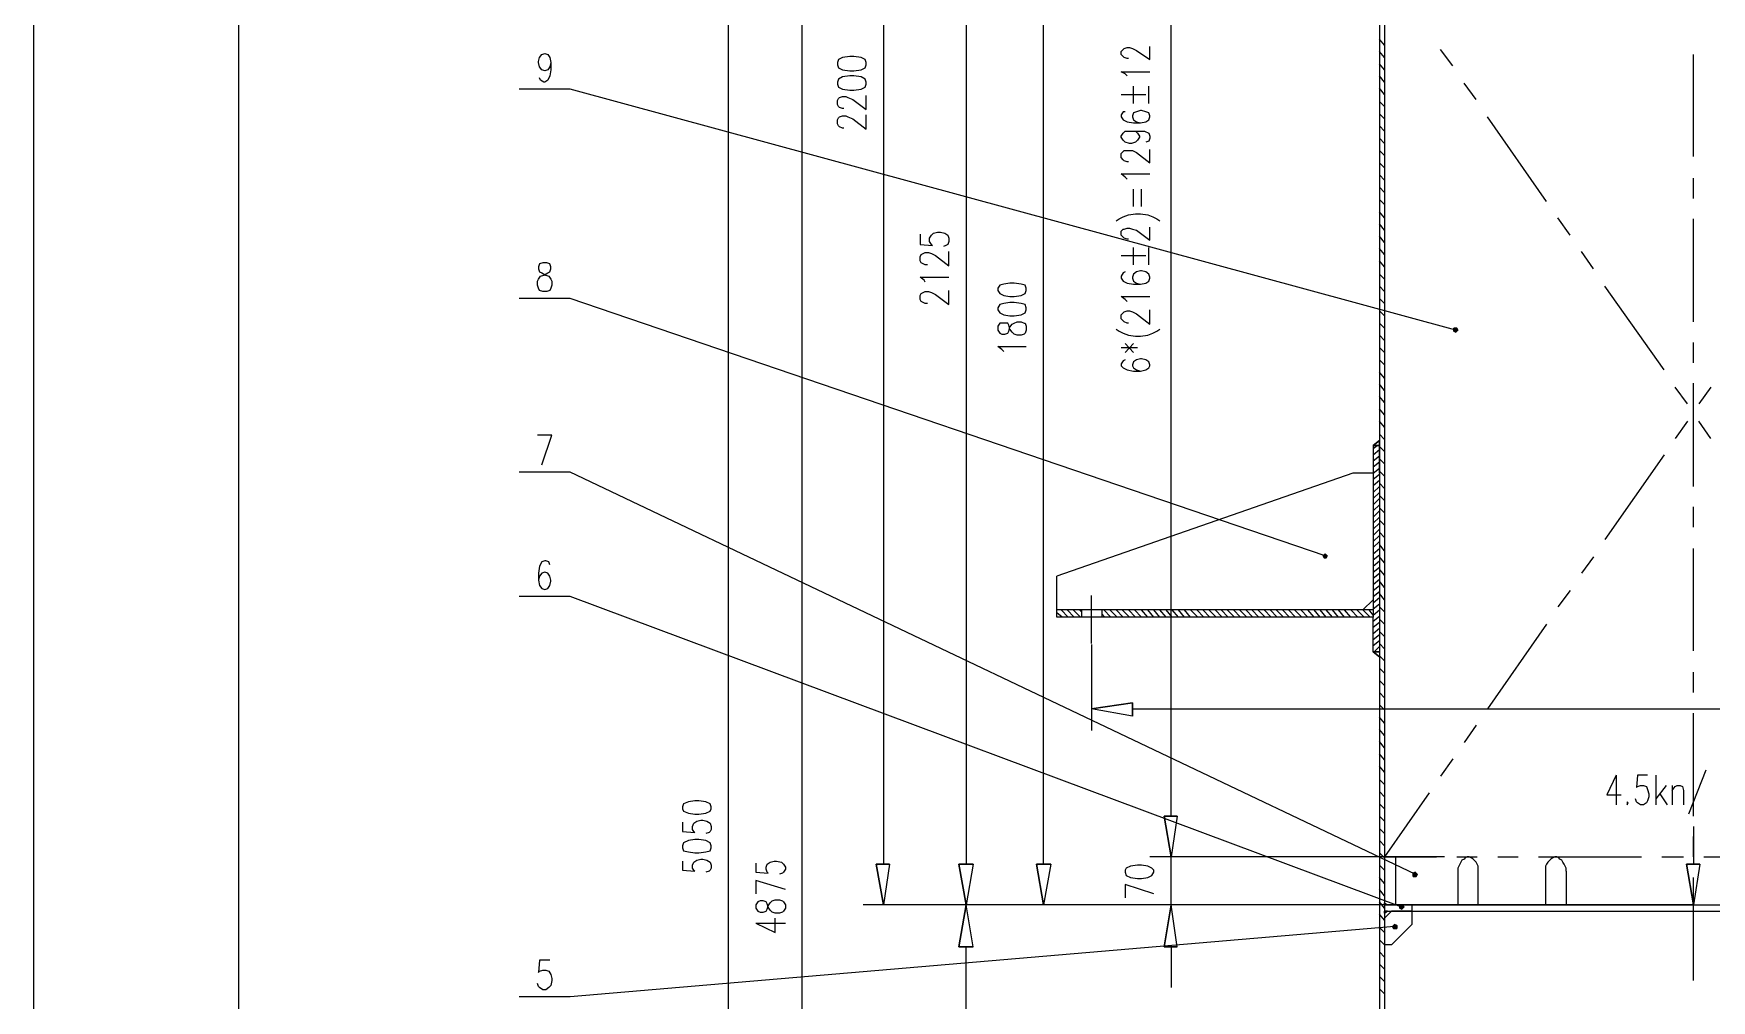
# Model space of a CAD drawing. Extents: x 0.3 to 16.2, y 0.3 to 22.9.
# Drawn here: x 0.28 to 5.76, y 14.07 to 17.23 of the extents above; entities that cross this region are included whole.
import ezdxf

# ---------------------------------------------------------------- set-up
doc = ezdxf.new("R2010")
doc.units = 0
doc.header["$MEASUREMENT"] = 0
doc.linetypes.add('AUSGEZOGEN', pattern=[0])
doc.layers.get('0').update_dxf_attribs({"linetype": 'AUSGEZOGEN'})

msp = doc.modelspace()

# ---------------------------------------------------------------- linework, layer by layer
for points in [[(0.28, 0.2867), (16.25, 0.2867), (16.25, 0.2867), (16.25, 22.8967), (16.25, 22.8967), (0.28, 22.8967), (0.28, 22.8967), (0.28, 0.2867), (0.28, 0.2867)], [(0.95, 0.5533), (15.9833, 0.5533), (15.9833, 0.5533), (15.9833, 22.63), (15.9833, 22.63), (0.95, 22.63), (0.95, 22.63), (0.95, 0.5533), (0.95, 0.5533)], [(2.55, 9.0867), (2.55, 20.1333)], [(2.79, 19.74), (2.79, 9.0867)], [(3.0567, 19.18), (3.0567, 14.52)], [(3.3267, 19.0133), (3.3267, 14.52)], [(4.6933, 18.42), (4.6933, 12.8167)], [(4.6767, 18.39), (4.6767, 12.84)], [(3.58, 14.52), (3.58, 18.2833)], [(3.9967, 14.6767), (3.9967, 17.31)], [(4.6933, 17.1933), (4.6767, 17.2133)], [(1.97, 17.1367), (1.9667, 17.1233), (1.9667, 17.1233), (1.96, 17.1133), (1.96, 17.1133), (1.95, 17.11), (1.95, 17.11), (1.94, 17.1133), (1.94, 17.1133), (1.9333, 17.1233), (1.9333, 17.1233), (1.93, 17.1367), (1.93, 17.1367), (1.93, 17.14), (1.93, 17.14), (1.9333, 17.1533), (1.9333, 17.1533), (1.94, 17.1633), (1.94, 17.1633), (1.95, 17.1667), (1.95, 17.1667), (1.96, 17.1633), (1.96, 17.1633), (1.9667, 17.1533), (1.9667, 17.1533), (1.97, 17.1367), (1.97, 17.1367), (1.97, 17.1133), (1.97, 17.1133), (1.9667, 17.0933), (1.9667, 17.0933), (1.96, 17.08), (1.96, 17.08), (1.95, 17.0733), (1.95, 17.0733), (1.9467, 17.0733), (1.9467, 17.0733), (1.9367, 17.08), (1.9367, 17.08), (1.9333, 17.0867)], [(3.8567, 17.15), (3.8533, 17.15), (3.8533, 17.15), (3.8433, 17.1533), (3.8433, 17.1533), (3.84, 17.1567), (3.84, 17.1567), (3.8333, 17.1633), (3.8333, 17.1633), (3.8333, 17.1733), (3.8333, 17.1733), (3.84, 17.18), (3.84, 17.18), (3.8433, 17.1833), (3.8433, 17.1833), (3.8533, 17.1867), (3.8533, 17.1867), (3.86, 17.1867), (3.86, 17.1867), (3.87, 17.1833), (3.87, 17.1833), (3.8833, 17.1767), (3.8833, 17.1767), (3.9267, 17.1467), (3.9267, 17.1467), (3.9267, 17.19)], [(4.6933, 17.1533), (4.6767, 17.1733)], [(4.9167, 17.1267), (4.8767, 17.18)], [(5.7033, 16.83), (5.7033, 17.1633)], [(2.9067, 17.13), (2.91, 17.12), (2.91, 17.12), (2.9233, 17.1133), (2.9233, 17.1133), (2.9467, 17.11), (2.9467, 17.11), (2.96, 17.11), (2.96, 17.11), (2.9833, 17.1133), (2.9833, 17.1133), (2.9967, 17.12), (2.9967, 17.12), (3, 17.13), (3, 17.13), (3, 17.1367), (3, 17.1367), (2.9967, 17.1467), (2.9967, 17.1467), (2.9833, 17.1533), (2.9833, 17.1533), (2.96, 17.1567), (2.96, 17.1567), (2.9467, 17.1567), (2.9467, 17.1567), (2.9233, 17.1533), (2.9233, 17.1533), (2.91, 17.1467), (2.91, 17.1467), (2.9067, 17.1367), (2.9067, 17.1367), (2.9067, 17.13), (2.9067, 17.13)], [(3.8533, 17.0933), (3.8467, 17.1), (3.8467, 17.1), (3.8333, 17.1067), (3.8333, 17.1067), (3.9267, 17.1067)], [(4.6933, 17.1133), (4.6767, 17.1333)], [(4.93, 16.2633), (4.9267, 16.2633), (4.9267, 16.2633), (2.0333, 17.05), (2.0333, 17.05), (1.8667, 17.05)], [(2.9067, 17.0667), (2.91, 17.0567), (2.91, 17.0567), (2.9233, 17.05), (2.9233, 17.05), (2.9467, 17.0467), (2.9467, 17.0467), (2.96, 17.0467), (2.96, 17.0467), (2.9833, 17.05), (2.9833, 17.05), (2.9967, 17.0567), (2.9967, 17.0567), (3, 17.0667), (3, 17.0667), (3, 17.0733), (3, 17.0733), (2.9967, 17.0833), (2.9967, 17.0833), (2.9833, 17.09), (2.9833, 17.09), (2.96, 17.0933), (2.96, 17.0933), (2.9467, 17.0933), (2.9467, 17.0933), (2.9233, 17.09), (2.9233, 17.09), (2.91, 17.0833), (2.91, 17.0833), (2.9067, 17.0733), (2.9067, 17.0733), (2.9067, 17.0667), (2.9067, 17.0667)], [(3.8733, 17.0033), (3.8733, 17.06)], [(3.9233, 17.0033), (3.9233, 17.06)], [(4.6933, 17.0733), (4.6767, 17.0933)], [(4.6933, 17.0333), (4.6767, 17.0533)], [(4.9933, 17.0167), (4.9533, 17.07)], [(2.9267, 16.9867), (2.9233, 16.9867), (2.9233, 16.9867), (2.9133, 16.99), (2.9133, 16.99), (2.91, 16.9933), (2.91, 16.9933), (2.9067, 17), (2.9067, 17), (2.9067, 17.0133), (2.9067, 17.0133), (2.91, 17.02), (2.91, 17.02), (2.9133, 17.0233), (2.9133, 17.0233), (2.9233, 17.0267), (2.9233, 17.0267), (2.9333, 17.0267), (2.9333, 17.0267), (2.94, 17.0233), (2.94, 17.0233), (2.9567, 17.0167), (2.9567, 17.0167), (3, 16.9833), (3, 16.9833), (3, 17.03)], [(3.8333, 17.0333), (3.9133, 17.0333)], [(4.6933, 16.9933), (4.6767, 17.01)], [(2.9267, 16.9233), (2.9233, 16.9233), (2.9233, 16.9233), (2.9133, 16.9267), (2.9133, 16.9267), (2.91, 16.93), (2.91, 16.93), (2.9067, 16.9367), (2.9067, 16.9367), (2.9067, 16.95), (2.9067, 16.95), (2.91, 16.9567), (2.91, 16.9567), (2.9133, 16.96), (2.9133, 16.96), (2.9233, 16.9633), (2.9233, 16.9633), (2.9333, 16.9633), (2.9333, 16.9633), (2.94, 16.96), (2.94, 16.96), (2.9567, 16.9533), (2.9567, 16.9533), (3, 16.92), (3, 16.92), (3, 16.9667)], [(3.8467, 16.9767), (3.84, 16.9767), (3.84, 16.9767), (3.8333, 16.9667), (3.8333, 16.9667), (3.8333, 16.96), (3.8333, 16.96), (3.84, 16.95), (3.84, 16.95), (3.8533, 16.9433), (3.8533, 16.9433), (3.8733, 16.94), (3.8733, 16.94), (3.8967, 16.94), (3.8967, 16.94), (3.9133, 16.9433), (3.9133, 16.9433), (3.9233, 16.95), (3.9233, 16.95), (3.9267, 16.96), (3.9267, 16.96), (3.9267, 16.9633), (3.9267, 16.9633), (3.9233, 16.9733), (3.9233, 16.9733), (3.9133, 16.9767), (3.9133, 16.9767), (3.9, 16.98), (3.9, 16.98), (3.8967, 16.98), (3.8967, 16.98), (3.8833, 16.9767), (3.8833, 16.9767), (3.8733, 16.9733), (3.8733, 16.9733), (3.87, 16.9633), (3.87, 16.9633), (3.87, 16.96), (3.87, 16.96), (3.8733, 16.95), (3.8733, 16.95), (3.8833, 16.9433), (3.8833, 16.9433), (3.8967, 16.94)], [(4.6933, 16.9533), (4.6767, 16.97)], [(5.2233, 16.6833), (5.03, 16.96)], [(3.8667, 16.9133), (3.88, 16.9133), (3.88, 16.9133), (3.8867, 16.9067), (3.8867, 16.9067), (3.8933, 16.8967), (3.8933, 16.8967), (3.8933, 16.8933), (3.8933, 16.8933), (3.8867, 16.8833), (3.8867, 16.8833), (3.88, 16.8767), (3.88, 16.8767), (3.8667, 16.8733), (3.8667, 16.8733), (3.86, 16.8733), (3.86, 16.8733), (3.8467, 16.8767), (3.8467, 16.8767), (3.84, 16.8833), (3.84, 16.8833), (3.8333, 16.8933), (3.8333, 16.8933), (3.8333, 16.8967), (3.8333, 16.8967), (3.84, 16.9067), (3.84, 16.9067), (3.8467, 16.9133), (3.8467, 16.9133), (3.91, 16.9133), (3.91, 16.9133), (3.9233, 16.9067), (3.9233, 16.9067), (3.9267, 16.8967), (3.9267, 16.8967), (3.9267, 16.89), (3.9267, 16.89), (3.9233, 16.88), (3.9233, 16.88), (3.9133, 16.8767)], [(4.6933, 16.9133), (4.6767, 16.93)], [(4.6933, 16.8733), (4.6767, 16.89)], [(3.8567, 16.8133), (3.8533, 16.8133), (3.8533, 16.8133), (3.8433, 16.8167), (3.8433, 16.8167), (3.84, 16.82), (3.84, 16.82), (3.8333, 16.8267), (3.8333, 16.8267), (3.8333, 16.84), (3.8333, 16.84), (3.84, 16.8467), (3.84, 16.8467), (3.8433, 16.85), (3.8433, 16.85), (3.87, 16.85), (3.87, 16.85), (3.8833, 16.8433), (3.8833, 16.8433), (3.9267, 16.81), (3.9267, 16.81), (3.9267, 16.8533)], [(4.6933, 16.8333), (4.6767, 16.85)], [(4.6933, 16.7933), (4.6767, 16.81)], [(3.8533, 16.7567), (3.8467, 16.7633), (3.8467, 16.7633), (3.8333, 16.7733), (3.8333, 16.7733), (3.9267, 16.7733)], [(3.8733, 16.6667), (3.8733, 16.7233)], [(3.9, 16.6667), (3.9, 16.7233)], [(4.6933, 16.7533), (4.6767, 16.77)], [(4.6933, 16.7133), (4.6767, 16.73)], [(5.7033, 16.6933), (5.7033, 16.76)], [(4.6933, 16.6733), (4.6767, 16.69)], [(3.8167, 16.62), (3.8267, 16.6267), (3.8267, 16.6267), (3.84, 16.6333), (3.84, 16.6333), (3.8567, 16.64), (3.8567, 16.64), (3.88, 16.6433), (3.88, 16.6433), (3.8967, 16.6433), (3.8967, 16.6433), (3.92, 16.64), (3.92, 16.64), (3.9367, 16.6333), (3.9367, 16.6333), (3.95, 16.6267), (3.95, 16.6267), (3.96, 16.62)], [(4.6933, 16.63), (4.6767, 16.65)], [(4.6933, 16.59), (4.6767, 16.61)], [(5.3, 16.5733), (5.26, 16.63)], [(5.7033, 16.29), (5.7033, 16.6267)], [(3.1767, 16.5767), (3.1767, 16.5433), (3.1767, 16.5433), (3.2167, 16.54), (3.2167, 16.54), (3.2133, 16.5433), (3.2133, 16.5433), (3.2067, 16.5533), (3.2067, 16.5533), (3.2067, 16.5633), (3.2067, 16.5633), (3.2133, 16.5733), (3.2133, 16.5733), (3.22, 16.58), (3.22, 16.58), (3.2333, 16.5833), (3.2333, 16.5833), (3.2433, 16.5833), (3.2433, 16.5833), (3.2567, 16.58), (3.2567, 16.58), (3.2667, 16.5733), (3.2667, 16.5733), (3.27, 16.5633), (3.27, 16.5633), (3.27, 16.5533), (3.27, 16.5533), (3.2667, 16.5433), (3.2667, 16.5433), (3.26, 16.54), (3.26, 16.54), (3.2533, 16.5367)], [(3.8567, 16.56), (3.8533, 16.56), (3.8533, 16.56), (3.8433, 16.5633), (3.8433, 16.5633), (3.84, 16.5667), (3.84, 16.5667), (3.8333, 16.5733), (3.8333, 16.5733), (3.8333, 16.5867), (3.8333, 16.5867), (3.84, 16.5933), (3.84, 16.5933), (3.8433, 16.5933), (3.8433, 16.5933), (3.8533, 16.5967), (3.8533, 16.5967), (3.86, 16.5967), (3.86, 16.5967), (3.87, 16.5933), (3.87, 16.5933), (3.8833, 16.59), (3.8833, 16.59), (3.9267, 16.5567), (3.9267, 16.5567), (3.9267, 16.6)], [(4.6933, 16.55), (4.6767, 16.57)], [(3.2, 16.4767), (3.1933, 16.4767), (3.1933, 16.4767), (3.1867, 16.48), (3.1867, 16.48), (3.18, 16.4833), (3.18, 16.4833), (3.1767, 16.49), (3.1767, 16.49), (3.1767, 16.5033), (3.1767, 16.5033), (3.18, 16.51), (3.18, 16.51), (3.1867, 16.5133), (3.1867, 16.5133), (3.1933, 16.5167), (3.1933, 16.5167), (3.2033, 16.5167), (3.2033, 16.5167), (3.2133, 16.5133), (3.2133, 16.5133), (3.2267, 16.5067), (3.2267, 16.5067), (3.27, 16.4733), (3.27, 16.4733), (3.27, 16.52)], [(3.8333, 16.5067), (3.9133, 16.5067)], [(3.8733, 16.4767), (3.8733, 16.5333)], [(3.9233, 16.4767), (3.9233, 16.5333)], [(4.6933, 16.51), (4.6767, 16.53)], [(5.3767, 16.4633), (5.3367, 16.52)], [(1.9433, 16.4833), (1.9333, 16.48), (1.9333, 16.48), (1.93, 16.47), (1.93, 16.47), (1.93, 16.4633), (1.93, 16.4633), (1.9333, 16.4533), (1.9333, 16.4533), (1.94, 16.45), (1.94, 16.45), (1.9533, 16.4433), (1.9533, 16.4433), (1.9633, 16.44), (1.9633, 16.44), (1.97, 16.43), (1.97, 16.43), (1.9733, 16.4233), (1.9733, 16.4233), (1.9733, 16.41), (1.9733, 16.41), (1.97, 16.4), (1.97, 16.4), (1.9667, 16.3933), (1.9667, 16.3933), (1.9567, 16.39), (1.9567, 16.39), (1.9433, 16.39), (1.9433, 16.39), (1.9333, 16.3933), (1.9333, 16.3933), (1.93, 16.4), (1.93, 16.4), (1.9267, 16.41), (1.9267, 16.41), (1.9267, 16.4233), (1.9267, 16.4233), (1.93, 16.43), (1.93, 16.43), (1.9367, 16.44), (1.9367, 16.44), (1.9467, 16.4433), (1.9467, 16.4433), (1.96, 16.45), (1.96, 16.45), (1.9667, 16.4533), (1.9667, 16.4533), (1.97, 16.4633), (1.97, 16.4633), (1.97, 16.47), (1.97, 16.47), (1.9667, 16.48), (1.9667, 16.48), (1.9567, 16.4833), (1.9567, 16.4833), (1.9433, 16.4833), (1.9433, 16.4833)], [(3.8467, 16.4533), (3.84, 16.45), (3.84, 16.45), (3.8333, 16.44), (3.8333, 16.44), (3.8333, 16.4333), (3.8333, 16.4333), (3.84, 16.4233), (3.84, 16.4233), (3.8533, 16.4167), (3.8533, 16.4167), (3.8733, 16.4133), (3.8733, 16.4133), (3.8967, 16.4133), (3.8967, 16.4133), (3.9133, 16.4167), (3.9133, 16.4167), (3.9233, 16.4233), (3.9233, 16.4233), (3.9267, 16.4333), (3.9267, 16.4333), (3.9267, 16.4367), (3.9267, 16.4367), (3.9233, 16.4467), (3.9233, 16.4467), (3.9133, 16.4533), (3.9133, 16.4533), (3.9, 16.4567), (3.9, 16.4567), (3.8967, 16.4567), (3.8967, 16.4567), (3.8833, 16.4533), (3.8833, 16.4533), (3.8733, 16.4467), (3.8733, 16.4467), (3.87, 16.4367), (3.87, 16.4367), (3.87, 16.4333), (3.87, 16.4333), (3.8733, 16.4233), (3.8733, 16.4233), (3.8833, 16.4167), (3.8833, 16.4167), (3.8967, 16.4133)], [(4.6933, 16.47), (4.6767, 16.49)], [(4.6933, 16.43), (4.6767, 16.4467)], [(3.1933, 16.42), (3.19, 16.4267), (3.19, 16.4267), (3.1767, 16.4367), (3.1767, 16.4367), (3.27, 16.4367)], [(3.2, 16.35), (3.1933, 16.35), (3.1933, 16.35), (3.1867, 16.3533), (3.1867, 16.3533), (3.18, 16.3567), (3.18, 16.3567), (3.1767, 16.3633), (3.1767, 16.3633), (3.1767, 16.3767), (3.1767, 16.3767), (3.18, 16.3833), (3.18, 16.3833), (3.1867, 16.3867), (3.1867, 16.3867), (3.1933, 16.39), (3.1933, 16.39), (3.2033, 16.39), (3.2033, 16.39), (3.2133, 16.3867), (3.2133, 16.3867), (3.2267, 16.38), (3.2267, 16.38), (3.27, 16.3467), (3.27, 16.3467), (3.27, 16.3933)], [(3.43, 16.3933), (3.4367, 16.3833), (3.4367, 16.3833), (3.45, 16.3767), (3.45, 16.3767), (3.47, 16.3733), (3.47, 16.3733), (3.4833, 16.3733), (3.4833, 16.3733), (3.5067, 16.3767), (3.5067, 16.3767), (3.52, 16.3833), (3.52, 16.3833), (3.5233, 16.3933), (3.5233, 16.3933), (3.5233, 16.4), (3.5233, 16.4), (3.52, 16.41), (3.52, 16.41), (3.5067, 16.4133), (3.5067, 16.4133), (3.4833, 16.4167), (3.4833, 16.4167), (3.47, 16.4167), (3.47, 16.4167), (3.45, 16.4133), (3.45, 16.4133), (3.4367, 16.41), (3.4367, 16.41), (3.43, 16.4), (3.43, 16.4), (3.43, 16.3933), (3.43, 16.3933)], [(4.6933, 16.39), (4.6767, 16.4067)], [(5.6067, 16.1333), (5.4133, 16.4067)], [(4.5033, 15.5267), (4.5, 15.5267), (4.5, 15.5267), (2.0333, 16.3667), (2.0333, 16.3667), (1.8667, 16.3667)], [(3.43, 16.33), (3.4367, 16.32), (3.4367, 16.32), (3.45, 16.3133), (3.45, 16.3133), (3.47, 16.31), (3.47, 16.31), (3.4833, 16.31), (3.4833, 16.31), (3.5067, 16.3133), (3.5067, 16.3133), (3.52, 16.32), (3.52, 16.32), (3.5233, 16.33), (3.5233, 16.33), (3.5233, 16.3367), (3.5233, 16.3367), (3.52, 16.3467), (3.52, 16.3467), (3.5067, 16.35), (3.5067, 16.35), (3.4833, 16.3533), (3.4833, 16.3533), (3.47, 16.3533), (3.47, 16.3533), (3.45, 16.35), (3.45, 16.35), (3.4367, 16.3467), (3.4367, 16.3467), (3.43, 16.3367), (3.43, 16.3367), (3.43, 16.33), (3.43, 16.33)], [(3.8533, 16.3567), (3.8467, 16.3633), (3.8467, 16.3633), (3.8333, 16.3733), (3.8333, 16.3733), (3.9267, 16.3733)], [(4.6933, 16.35), (4.6767, 16.3667)], [(3.43, 16.2633), (3.4367, 16.2533), (3.4367, 16.2533), (3.4433, 16.25), (3.4433, 16.25), (3.4533, 16.25), (3.4533, 16.25), (3.4633, 16.2533), (3.4633, 16.2533), (3.4667, 16.26), (3.4667, 16.26), (3.47, 16.2733), (3.47, 16.2733), (3.4767, 16.2833), (3.4767, 16.2833), (3.4833, 16.2867), (3.4833, 16.2867), (3.4933, 16.29), (3.4933, 16.29), (3.5067, 16.29), (3.5067, 16.29), (3.5167, 16.2867), (3.5167, 16.2867), (3.52, 16.2867), (3.52, 16.2867), (3.5233, 16.2767), (3.5233, 16.2767), (3.5233, 16.2633), (3.5233, 16.2633), (3.52, 16.2533), (3.52, 16.2533), (3.5167, 16.25), (3.5167, 16.25), (3.5067, 16.2467), (3.5067, 16.2467), (3.4933, 16.2467), (3.4933, 16.2467), (3.4833, 16.25), (3.4833, 16.25), (3.4767, 16.2567), (3.4767, 16.2567), (3.47, 16.2667), (3.47, 16.2667), (3.4667, 16.28), (3.4667, 16.28), (3.4633, 16.2867), (3.4633, 16.2867), (3.4367, 16.2867), (3.4367, 16.2867), (3.43, 16.2767), (3.43, 16.2767), (3.43, 16.2633), (3.43, 16.2633)], [(3.8567, 16.2867), (3.8533, 16.2867), (3.8533, 16.2867), (3.8433, 16.29), (3.8433, 16.29), (3.84, 16.2933), (3.84, 16.2933), (3.8333, 16.3), (3.8333, 16.3), (3.8333, 16.3133), (3.8333, 16.3133), (3.84, 16.32), (3.84, 16.32), (3.8433, 16.3233), (3.8433, 16.3233), (3.8533, 16.3267), (3.8533, 16.3267), (3.86, 16.3267), (3.86, 16.3267), (3.87, 16.3233), (3.87, 16.3233), (3.8833, 16.3167), (3.8833, 16.3167), (3.9267, 16.2833), (3.9267, 16.2833), (3.9267, 16.33)], [(4.6933, 16.31), (4.6767, 16.3267)], [(4.6933, 16.27), (4.6767, 16.2867)], [(3.8167, 16.2667), (3.8267, 16.26), (3.8267, 16.26), (3.84, 16.2533), (3.84, 16.2533), (3.8567, 16.2467), (3.8567, 16.2467), (3.88, 16.2433), (3.88, 16.2433), (3.8967, 16.2433), (3.8967, 16.2433), (3.92, 16.2467), (3.92, 16.2467), (3.9367, 16.2533), (3.9367, 16.2533), (3.95, 16.26), (3.95, 16.26), (3.96, 16.2667)], [(4.6933, 16.23), (4.6767, 16.2467)], [(4.9267, 16.27), (4.92, 16.27), (4.9267, 16.27), (4.92, 16.27), (4.9267, 16.2633), (4.9267, 16.27), (4.9267, 16.2633), (4.9267, 16.27), (4.9267, 16.27)], [(4.92, 16.27), (4.92, 16.2633), (4.92, 16.27), (4.92, 16.2633), (4.9267, 16.2633), (4.92, 16.27), (4.9267, 16.2633), (4.92, 16.27), (4.92, 16.27)], [(4.92, 16.2633), (4.92, 16.26), (4.92, 16.2633), (4.92, 16.26), (4.9267, 16.2633), (4.92, 16.2633), (4.9267, 16.2633), (4.92, 16.2633), (4.92, 16.2633)], [(4.92, 16.26), (4.9267, 16.2567), (4.92, 16.26), (4.9267, 16.2567), (4.9267, 16.2633), (4.92, 16.26), (4.9267, 16.2633), (4.92, 16.26), (4.92, 16.26)], [(4.9333, 16.2633), (4.93, 16.27), (4.9333, 16.2633), (4.93, 16.27), (4.9267, 16.2633), (4.9333, 16.2633), (4.9267, 16.2633), (4.9333, 16.2633), (4.9333, 16.2633)], [(4.93, 16.27), (4.9267, 16.27), (4.93, 16.27), (4.9267, 16.27), (4.9267, 16.2633), (4.93, 16.27), (4.9267, 16.2633), (4.93, 16.27), (4.93, 16.27)], [(4.9267, 16.2633), (4.93, 16.2633)], [(4.9267, 16.2567), (4.93, 16.26), (4.9267, 16.2567), (4.93, 16.26), (4.9267, 16.2633), (4.9267, 16.2567), (4.9267, 16.2633), (4.9267, 16.2567), (4.9267, 16.2567)], [(4.93, 16.26), (4.9333, 16.2633), (4.93, 16.26), (4.9333, 16.2633), (4.9267, 16.2633), (4.93, 16.26), (4.9267, 16.2633), (4.93, 16.26), (4.93, 16.26)], [(3.45, 16.1933), (3.4433, 16.2), (3.4433, 16.2), (3.43, 16.21), (3.43, 16.21), (3.5233, 16.21)], [(3.8333, 16.2067), (3.8867, 16.2067)], [(3.8467, 16.19), (3.8733, 16.22)], [(3.8467, 16.22), (3.8733, 16.19)], [(4.6933, 16.19), (4.6767, 16.2067)], [(5.7033, 16.1567), (5.7033, 16.2233)], [(3.8467, 16.1667), (3.84, 16.1633), (3.84, 16.1633), (3.8333, 16.1533), (3.8333, 16.1533), (3.8333, 16.1467), (3.8333, 16.1467), (3.84, 16.14), (3.84, 16.14), (3.8533, 16.1333), (3.8533, 16.1333), (3.8733, 16.13), (3.8733, 16.13), (3.8967, 16.13), (3.8967, 16.13), (3.9133, 16.1333), (3.9133, 16.1333), (3.9233, 16.14), (3.9233, 16.14), (3.9267, 16.1467), (3.9267, 16.1467), (3.9267, 16.15), (3.9267, 16.15), (3.9233, 16.16), (3.9233, 16.16), (3.9133, 16.1667), (3.9133, 16.1667), (3.9, 16.17), (3.9, 16.17), (3.8967, 16.17), (3.8967, 16.17), (3.8833, 16.1667), (3.8833, 16.1667), (3.8733, 16.16), (3.8733, 16.16), (3.87, 16.15), (3.87, 16.15), (3.87, 16.1467), (3.87, 16.1467), (3.8733, 16.14), (3.8733, 16.14), (3.8833, 16.1333), (3.8833, 16.1333), (3.8967, 16.13)], [(4.6933, 16.15), (4.6767, 16.1667)], [(4.6933, 16.1067), (4.6767, 16.1267)], [(4.6933, 16.0667), (4.6767, 16.0867)], [(5.6833, 16.0233), (5.6433, 16.0767)], [(5.7033, 15.7533), (5.7033, 16.09)], [(5.76, 16.0767), (5.72, 16.0233)], [(4.6933, 16.0267), (4.6767, 16.0467)], [(4.6933, 15.9867), (4.6767, 16.0067)], [(4.6933, 15.9467), (4.6767, 15.9667)], [(5.6833, 15.9667), (5.6433, 15.91)], [(5.76, 15.91), (5.72, 15.9667)], [(1.94, 15.8233), (1.9733, 15.92), (1.9733, 15.92), (1.9267, 15.92)], [(4.6767, 15.9033), (4.6567, 15.8867)], [(4.6767, 15.9033), (4.6567, 15.8867), (4.6767, 15.9033), (4.6567, 15.8867), (4.6767, 15.8867), (4.6767, 15.9033), (4.6767, 15.8867), (4.6767, 15.9033), (4.6767, 15.9033)], [(4.6933, 15.9067), (4.6767, 15.9233)], [(4.6567, 15.8767), (4.67, 15.8867)], [(4.6767, 15.8867), (4.6567, 15.8867), (4.6567, 15.8867), (4.6567, 15.7967)], [(4.6567, 15.8867), (4.6767, 15.8867), (4.6567, 15.8867), (4.6767, 15.8867), (4.6567, 15.8867), (4.6567, 15.8867)], [(4.6567, 15.8567), (4.6767, 15.8733)], [(4.6567, 15.8367), (4.6767, 15.8533)], [(4.6767, 15.7967), (4.6767, 15.8867)], [(4.6933, 15.8667), (4.6767, 15.8833)], [(4.6933, 15.8267), (4.6767, 15.8433)], [(5.6067, 15.8567), (5.4133, 15.58)], [(4.7967, 14.4867), (4.7933, 14.4867), (4.7933, 14.4867), (2.0333, 15.8), (2.0333, 15.8), (1.8667, 15.8)], [(4.59, 15.7967), (3.6233, 15.46)], [(4.6567, 15.7967), (4.59, 15.7967)], [(4.6567, 15.8167), (4.6767, 15.8333)], [(4.6567, 15.7967), (4.6767, 15.8133)], [(4.6567, 15.7967), (4.6567, 15.3267)], [(4.6567, 15.7767), (4.6767, 15.7933)], [(4.6933, 15.7867), (4.6767, 15.8033)], [(4.6767, 15.7967), (4.6767, 15.35)], [(4.6567, 15.7567), (4.6767, 15.7733)], [(4.6567, 15.7333), (4.6767, 15.7533)], [(4.6567, 15.7133), (4.6767, 15.7333)], [(4.6933, 15.7467), (4.6767, 15.7633)], [(4.6567, 15.6933), (4.6767, 15.7133)], [(4.6567, 15.6733), (4.6767, 15.6933)], [(4.6933, 15.7067), (4.6767, 15.7233)], [(4.6933, 15.6667), (4.6767, 15.6833)], [(5.7033, 15.62), (5.7033, 15.6867)], [(4.6567, 15.6533), (4.6767, 15.6733)], [(4.6567, 15.6333), (4.6767, 15.6533)], [(4.6567, 15.6133), (4.6767, 15.6333)], [(4.6933, 15.6267), (4.6767, 15.6433)], [(4.6567, 15.5933), (4.6767, 15.6133)], [(4.6567, 15.5733), (4.6767, 15.5933)], [(4.6567, 15.5533), (4.6767, 15.5733)], [(4.6933, 15.5867), (4.6767, 15.6033)], [(4.4967, 15.53), (4.4933, 15.5267), (4.4967, 15.53), (4.4933, 15.5267), (4.5, 15.5267), (4.4967, 15.53), (4.5, 15.5267), (4.4967, 15.53), (4.4967, 15.53)], [(4.4933, 15.5267), (4.4967, 15.52), (4.4933, 15.5267), (4.4967, 15.52), (4.5, 15.5267), (4.4933, 15.5267), (4.5, 15.5267), (4.4933, 15.5267), (4.4933, 15.5267)], [(4.5, 15.5333), (4.4967, 15.53), (4.5, 15.5333), (4.4967, 15.53), (4.5, 15.5267), (4.5, 15.5333), (4.5, 15.5267), (4.5, 15.5333), (4.5, 15.5333)], [(4.4967, 15.52), (4.5, 15.52), (4.4967, 15.52), (4.5, 15.52), (4.5, 15.5267), (4.4967, 15.52), (4.5, 15.5267), (4.4967, 15.52), (4.4967, 15.52)], [(4.5033, 15.53), (4.5, 15.5333), (4.5033, 15.53), (4.5, 15.5333), (4.5, 15.5267), (4.5033, 15.53), (4.5, 15.5267), (4.5033, 15.53), (4.5033, 15.53)], [(4.5067, 15.5267), (4.5033, 15.53), (4.5067, 15.5267), (4.5033, 15.53), (4.5, 15.5267), (4.5067, 15.5267), (4.5, 15.5267), (4.5067, 15.5267), (4.5067, 15.5267)], [(4.5, 15.5267), (4.5033, 15.5267)], [(4.5, 15.52), (4.5033, 15.52), (4.5, 15.52), (4.5033, 15.52), (4.5, 15.5267), (4.5, 15.52), (4.5, 15.5267), (4.5, 15.52), (4.5, 15.52)], [(4.5033, 15.52), (4.5067, 15.5267), (4.5033, 15.52), (4.5067, 15.5267), (4.5, 15.5267), (4.5033, 15.52), (4.5, 15.5267), (4.5033, 15.52), (4.5033, 15.52)], [(4.6567, 15.5333), (4.6767, 15.55)], [(4.6567, 15.5133), (4.6767, 15.53)], [(4.6933, 15.5433), (4.6767, 15.5633)], [(4.6933, 15.5033), (4.6767, 15.5233)], [(5.3767, 15.5233), (5.3367, 15.47)], [(5.7033, 15.2167), (5.7033, 15.55)], [(1.9667, 15.4967), (1.9633, 15.5067), (1.9633, 15.5067), (1.9533, 15.51), (1.9533, 15.51), (1.95, 15.51), (1.95, 15.51), (1.94, 15.5067), (1.94, 15.5067), (1.9333, 15.4933), (1.9333, 15.4933), (1.93, 15.47), (1.93, 15.47), (1.93, 15.4467), (1.93, 15.4467), (1.9333, 15.43), (1.9333, 15.43), (1.94, 15.42), (1.94, 15.42), (1.95, 15.4167), (1.95, 15.4167), (1.96, 15.42), (1.96, 15.42), (1.9667, 15.43), (1.9667, 15.43), (1.97, 15.4433), (1.97, 15.4433), (1.97, 15.4467), (1.97, 15.4467), (1.9667, 15.46), (1.9667, 15.46), (1.96, 15.47), (1.96, 15.47), (1.95, 15.4733), (1.95, 15.4733), (1.94, 15.47), (1.94, 15.47), (1.9333, 15.46), (1.9333, 15.46), (1.93, 15.4467)], [(3.6233, 15.3267), (3.6233, 15.46)], [(4.6567, 15.4933), (4.6767, 15.51)], [(4.6567, 15.4733), (4.6767, 15.49)], [(4.6567, 15.4533), (4.6767, 15.47)], [(4.6933, 15.4633), (4.6767, 15.4833)], [(4.6567, 15.4333), (4.6767, 15.45)], [(4.6567, 15.4133), (4.6767, 15.43)], [(4.6567, 15.3933), (4.6767, 15.41)], [(4.6933, 15.4233), (4.6767, 15.4433)], [(5.3, 15.4133), (5.26, 15.36)], [(4.7533, 14.38), (4.75, 14.38), (4.75, 14.38), (2.0333, 15.3933), (2.0333, 15.3933), (1.8667, 15.3933)], [(4.6567, 15.35), (3.6233, 15.35)], [(3.66, 15.3267), (3.6367, 15.35)], [(3.68, 15.3267), (3.6567, 15.35)], [(3.7, 15.3267), (3.6767, 15.35)], [(3.7033, 15.3433), (3.6967, 15.35)], [(3.7033, 15.35), (3.7033, 15.3267)], [(3.7367, 15.24), (3.7367, 15.3967)], [(3.77, 15.35), (3.77, 15.3267)], [(3.8, 15.3267), (3.7767, 15.35)], [(3.82, 15.3267), (3.7967, 15.35)], [(3.84, 15.3267), (3.8167, 15.35)], [(3.86, 15.3267), (3.8367, 15.35)], [(3.88, 15.3267), (3.8567, 15.35)], [(3.9, 15.3267), (3.8767, 15.35)], [(3.92, 15.3267), (3.9, 15.35)], [(3.94, 15.3267), (3.92, 15.35)], [(3.96, 15.3267), (3.94, 15.35)], [(3.98, 15.3267), (3.96, 15.35)], [(4, 15.3267), (3.98, 15.35)], [(4.02, 15.3267), (4, 15.35)], [(4.04, 15.3267), (4.02, 15.35)], [(4.06, 15.3267), (4.04, 15.35)], [(4.0833, 15.3267), (4.06, 15.35)], [(4.1033, 15.3267), (4.08, 15.35)], [(4.1233, 15.3267), (4.1, 15.35)], [(4.1433, 15.3267), (4.12, 15.35)], [(4.1633, 15.3267), (4.14, 15.35)], [(4.1833, 15.3267), (4.16, 15.35)], [(4.2033, 15.3267), (4.18, 15.35)], [(4.2233, 15.3267), (4.2, 15.35)], [(4.2433, 15.3267), (4.22, 15.35)], [(4.2633, 15.3267), (4.24, 15.35)], [(4.2833, 15.3267), (4.26, 15.35)], [(4.3033, 15.3267), (4.28, 15.35)], [(4.3233, 15.3267), (4.3, 15.35)], [(4.3433, 15.3267), (4.32, 15.35)], [(4.3633, 15.3267), (4.34, 15.35)], [(4.3833, 15.3267), (4.36, 15.35)], [(4.4033, 15.3267), (4.38, 15.35)], [(4.4233, 15.3267), (4.4, 15.35)], [(4.4433, 15.3267), (4.42, 15.35)], [(4.4633, 15.3267), (4.4433, 15.35)], [(4.4833, 15.3267), (4.4633, 15.35)], [(4.5033, 15.3267), (4.4833, 15.35)], [(4.5233, 15.3267), (4.5033, 15.35)], [(4.5433, 15.3267), (4.5233, 15.35)], [(4.5633, 15.3267), (4.5433, 15.35)], [(4.5833, 15.3267), (4.5633, 15.35)], [(4.6067, 15.3267), (4.5833, 15.35)], [(4.6267, 15.3267), (4.6033, 15.35)], [(4.6233, 15.35), (4.6567, 15.3833), (4.6567, 15.3833), (4.6567, 15.35)], [(4.6467, 15.3267), (4.6233, 15.35)], [(4.6567, 15.35), (4.6233, 15.35)], [(4.6567, 15.3333), (4.6433, 15.35)], [(4.6567, 15.3733), (4.6767, 15.39)], [(4.6567, 15.3533), (4.6767, 15.37)], [(4.6567, 15.3333), (4.6767, 15.35)], [(4.6933, 15.3833), (4.6767, 15.4033)], [(4.6933, 15.3433), (4.6767, 15.36)], [(4.6767, 15.35), (4.6767, 15.3267)], [(3.64, 15.3267), (3.6233, 15.34)], [(4.6567, 15.3267), (3.6233, 15.3267)], [(3.78, 15.3267), (3.77, 15.3367)], [(4.6567, 15.3133), (4.6767, 15.33)], [(4.6567, 15.2133), (4.6567, 15.3267)], [(4.6567, 15.2933), (4.6767, 15.31)], [(4.6767, 15.3267), (4.6767, 15.2133)], [(4.6933, 15.3033), (4.6767, 15.32)], [(5.2233, 15.3033), (5.03, 15.0267)], [(4.6567, 15.2733), (4.6767, 15.29)], [(4.6567, 15.2533), (4.6767, 15.27)], [(4.6567, 15.2333), (4.6767, 15.25)], [(4.6933, 15.2633), (4.6767, 15.28)], [(4.6933, 15.2233), (4.6767, 15.24)], [(3.7367, 15.2367), (3.7367, 14.9567)], [(4.6767, 15.2133), (4.6567, 15.2133)], [(4.6567, 15.2133), (4.6767, 15.2133), (4.6567, 15.2133), (4.6767, 15.2133), (4.6567, 15.2133), (4.6567, 15.2133)], [(4.6567, 15.2133), (4.6767, 15.2133), (4.6567, 15.2133), (4.6767, 15.2133), (4.6767, 15.1967), (4.6567, 15.2133), (4.6767, 15.1967), (4.6567, 15.2133), (4.6567, 15.2133)], [(4.6767, 15.1967), (4.6567, 15.2133)], [(4.66, 15.2133), (4.6767, 15.23)], [(4.6933, 15.1833), (4.6767, 15.2)], [(4.6933, 15.1433), (4.6767, 15.16)], [(5.7033, 15.08), (5.7033, 15.1467)], [(4.6933, 15.1033), (4.6767, 15.12)], [(4.6933, 15.0633), (4.6767, 15.08)], [(3.87, 15.0467), (3.87, 15.0033), (3.87, 15.0467), (3.87, 15.0033), (3.7367, 15.0267), (3.87, 15.0467), (3.7367, 15.0267), (3.87, 15.0467), (3.87, 15.0467)], [(3.87, 15.0267), (7.5333, 15.0267)], [(4.6933, 15.0233), (4.6767, 15.04)], [(4.6933, 14.98), (4.6767, 15)], [(4.9933, 14.9733), (4.9533, 14.9167)], [(5.7033, 14.6767), (5.7033, 15.0133)], [(4.6933, 14.94), (4.6767, 14.96)], [(4.6933, 14.9), (4.6767, 14.92)], [(4.6933, 14.86), (4.6767, 14.88)], [(4.9167, 14.8633), (4.8767, 14.8067)], [(3.9967, 14.6767), (3.9967, 14.81)], [(4.6933, 14.82), (4.6767, 14.84)], [(5.45, 14.81), (5.42, 14.7467), (5.42, 14.7467), (5.4667, 14.7467)], [(5.45, 14.81), (5.45, 14.7133)], [(5.5533, 14.81), (5.52, 14.81), (5.52, 14.81), (5.5167, 14.77), (5.5167, 14.77), (5.52, 14.7733), (5.52, 14.7733), (5.53, 14.7767), (5.53, 14.7767), (5.54, 14.7767), (5.54, 14.7767), (5.55, 14.7733), (5.55, 14.7733), (5.5533, 14.7633), (5.5533, 14.7633), (5.5567, 14.75), (5.5567, 14.75), (5.5567, 14.74), (5.5567, 14.74), (5.5533, 14.7267), (5.5533, 14.7267), (5.55, 14.72), (5.55, 14.72), (5.54, 14.7133), (5.54, 14.7133), (5.53, 14.7133), (5.53, 14.7133), (5.52, 14.72), (5.52, 14.72), (5.5167, 14.7233), (5.5167, 14.7233), (5.5133, 14.7333)], [(5.58, 14.81), (5.58, 14.7133)], [(5.7433, 14.8267), (5.6867, 14.6833)], [(4.6933, 14.78), (4.6767, 14.7967)], [(4.6933, 14.74), (4.6767, 14.7567)], [(4.84, 14.7533), (4.6933, 14.5433), (4.6933, 14.5433), (4.8633, 14.5433)], [(5.6133, 14.7767), (5.58, 14.7333)], [(5.5933, 14.75), (5.6167, 14.7133)], [(5.6333, 14.7767), (5.6333, 14.7133)], [(5.6333, 14.76), (5.6433, 14.7733), (5.6433, 14.7733), (5.65, 14.7767), (5.65, 14.7767), (5.66, 14.7767), (5.66, 14.7767), (5.6667, 14.7733), (5.6667, 14.7733), (5.67, 14.76), (5.67, 14.76), (5.67, 14.7133)], [(2.4, 14.7), (2.4033, 14.6933), (2.4033, 14.6933), (2.42, 14.6867), (2.42, 14.6867), (2.44, 14.6833), (2.44, 14.6833), (2.4533, 14.6833), (2.4533, 14.6833), (2.4767, 14.6867), (2.4767, 14.6867), (2.49, 14.6933), (2.49, 14.6933), (2.4933, 14.7), (2.4933, 14.7), (2.4933, 14.7067), (2.4933, 14.7067), (2.49, 14.7167), (2.49, 14.7167), (2.4767, 14.7233), (2.4767, 14.7233), (2.4533, 14.7267), (2.4533, 14.7267), (2.44, 14.7267), (2.44, 14.7267), (2.42, 14.7233), (2.42, 14.7233), (2.4033, 14.7167), (2.4033, 14.7167), (2.4, 14.7067), (2.4, 14.7067), (2.4, 14.7), (2.4, 14.7)], [(4.6933, 14.7), (4.6767, 14.7167)], [(5.4867, 14.7233), (5.4867, 14.7133), (5.4867, 14.7133), (5.49, 14.72), (5.49, 14.72), (5.4867, 14.7233), (5.4867, 14.7233)], [(2.4, 14.6567), (2.4, 14.6267), (2.4, 14.6267), (2.44, 14.6233), (2.44, 14.6233), (2.4367, 14.6267), (2.4367, 14.6267), (2.4333, 14.6333), (2.4333, 14.6333), (2.4333, 14.6433), (2.4333, 14.6433), (2.4367, 14.6533), (2.4367, 14.6533), (2.4467, 14.66), (2.4467, 14.66), (2.46, 14.6633), (2.46, 14.6633), (2.4667, 14.6633), (2.4667, 14.6633), (2.48, 14.66), (2.48, 14.66), (2.49, 14.6533), (2.49, 14.6533), (2.4933, 14.6433), (2.4933, 14.6433), (2.4933, 14.6333), (2.4933, 14.6333), (2.49, 14.6267), (2.49, 14.6267), (2.4867, 14.6233), (2.4867, 14.6233), (2.4767, 14.62)], [(3.9733, 14.6767), (4.0167, 14.6767), (3.9733, 14.6767), (4.0167, 14.6767), (3.9967, 14.5433), (3.9733, 14.6767), (3.9967, 14.5433), (3.9733, 14.6767), (3.9733, 14.6767)], [(3.9733, 14.6767), (4.0167, 14.6767), (3.9733, 14.6767), (4.0167, 14.6767), (3.9967, 14.5433), (3.9733, 14.6767), (3.9967, 14.5433), (3.9733, 14.6767), (3.9733, 14.6767)], [(4.6933, 14.66), (4.6767, 14.6767)], [(4.6933, 14.62), (4.6767, 14.6367)], [(5.7033, 14.6433), (5.7033, 14.52)], [(2.4, 14.5733), (2.4033, 14.5633), (2.4033, 14.5633), (2.42, 14.56), (2.42, 14.56), (2.44, 14.5567), (2.44, 14.5567), (2.4533, 14.5567), (2.4533, 14.5567), (2.4767, 14.56), (2.4767, 14.56), (2.49, 14.5633), (2.49, 14.5633), (2.4933, 14.5733), (2.4933, 14.5733), (2.4933, 14.58), (2.4933, 14.58), (2.49, 14.59), (2.49, 14.59), (2.4767, 14.5967), (2.4767, 14.5967), (2.4533, 14.6), (2.4533, 14.6), (2.44, 14.6), (2.44, 14.6), (2.42, 14.5967), (2.42, 14.5967), (2.4033, 14.59), (2.4033, 14.59), (2.4, 14.58), (2.4, 14.58), (2.4, 14.5733), (2.4, 14.5733)], [(4.6933, 14.58), (4.6767, 14.5967)], [(5.7033, 14.5433), (5.7033, 14.61)], [(2.4, 14.53), (2.4, 14.5), (2.4, 14.5), (2.44, 14.4967), (2.44, 14.4967), (2.4367, 14.5), (2.4367, 14.5), (2.4333, 14.5067), (2.4333, 14.5067), (2.4333, 14.5167), (2.4333, 14.5167), (2.4367, 14.5267), (2.4367, 14.5267), (2.4467, 14.5333), (2.4467, 14.5333), (2.46, 14.5367), (2.46, 14.5367), (2.4667, 14.5367), (2.4667, 14.5367), (2.48, 14.5333), (2.48, 14.5333), (2.49, 14.5267), (2.49, 14.5267), (2.4933, 14.5167), (2.4933, 14.5167), (2.4933, 14.5067), (2.4933, 14.5067), (2.49, 14.5), (2.49, 14.5), (2.4867, 14.4967), (2.4867, 14.4967), (2.4767, 14.4933)], [(2.64, 14.5233), (2.64, 14.4933), (2.64, 14.4933), (2.68, 14.49), (2.68, 14.49), (2.6767, 14.4933), (2.6767, 14.4933), (2.6733, 14.5033), (2.6733, 14.5033), (2.6733, 14.51), (2.6733, 14.51), (2.6767, 14.52), (2.6767, 14.52), (2.6867, 14.5267), (2.6867, 14.5267), (2.7, 14.53), (2.7, 14.53), (2.7067, 14.53), (2.7067, 14.53), (2.7233, 14.5267), (2.7233, 14.5267), (2.73, 14.52), (2.73, 14.52), (2.7367, 14.51), (2.7367, 14.51), (2.7367, 14.5033), (2.7367, 14.5033), (2.73, 14.4933), (2.73, 14.4933), (2.7267, 14.49), (2.7267, 14.49), (2.7167, 14.4867)], [(4.89, 14.5433), (3.9267, 14.5433)], [(4.89, 14.5433), (3.9267, 14.5433)], [(3.9967, 14.3867), (3.9967, 14.5433)], [(4.6933, 14.54), (4.6767, 14.5567)], [(4.73, 14.5433), (4.73, 14.3867)], [(4.93, 14.5433), (4.9967, 14.5433)], [(5, 14.3867), (5, 14.5133), (5, 14.5133), (4.9967, 14.52), (4.9967, 14.52), (4.9933, 14.5267), (4.9933, 14.5267), (4.9867, 14.5333), (4.9867, 14.5333), (4.9833, 14.5367), (4.9833, 14.5367), (4.9767, 14.54), (4.9767, 14.54), (4.97, 14.5433), (4.97, 14.5433), (4.9633, 14.5433), (4.9633, 14.5433), (4.9567, 14.54), (4.9567, 14.54), (4.9533, 14.5367), (4.9533, 14.5367), (4.9467, 14.5333), (4.9467, 14.5333), (4.9433, 14.5267), (4.9433, 14.5267), (4.94, 14.52), (4.94, 14.52), (4.9367, 14.5133), (4.9367, 14.5133), (4.9333, 14.5067), (4.9333, 14.5067), (4.9333, 14.4967)], [(5.0633, 14.5433), (5.13, 14.5433)], [(5.1967, 14.5433), (5.5333, 14.5433)], [(5.2867, 14.4967), (5.2867, 14.5067), (5.2867, 14.5067), (5.2833, 14.5133), (5.2833, 14.5133), (5.28, 14.52), (5.28, 14.52), (5.2767, 14.5267), (5.2767, 14.5267), (5.2733, 14.5333), (5.2733, 14.5333), (5.2667, 14.5367), (5.2667, 14.5367), (5.2633, 14.54), (5.2633, 14.54), (5.2567, 14.5433), (5.2567, 14.5433), (5.25, 14.5433), (5.25, 14.5433), (5.2433, 14.54), (5.2433, 14.54), (5.2367, 14.5367), (5.2367, 14.5367), (5.2333, 14.5333), (5.2333, 14.5333), (5.2267, 14.5267), (5.2267, 14.5267), (5.2233, 14.52), (5.2233, 14.52), (5.22, 14.5133), (5.22, 14.5133), (5.22, 14.4967)], [(5.6, 14.5433), (5.67, 14.5433)], [(5.7367, 14.5433), (5.8033, 14.5433)], [(3.0333, 14.52), (3.0767, 14.52), (3.0333, 14.52), (3.0767, 14.52), (3.0567, 14.3867), (3.0333, 14.52), (3.0567, 14.3867), (3.0333, 14.52), (3.0333, 14.52)], [(3.3033, 14.52), (3.35, 14.52), (3.3033, 14.52), (3.35, 14.52), (3.3267, 14.3867), (3.3033, 14.52), (3.3267, 14.3867), (3.3033, 14.52), (3.3033, 14.52)], [(3.5567, 14.52), (3.6033, 14.52), (3.5567, 14.52), (3.6033, 14.52), (3.58, 14.3867), (3.5567, 14.52), (3.58, 14.3867), (3.5567, 14.52), (3.5567, 14.52)], [(3.8467, 14.4933), (3.85, 14.4833), (3.85, 14.4833), (3.8633, 14.4767), (3.8633, 14.4767), (3.8867, 14.4733), (3.8867, 14.4733), (3.9, 14.4733), (3.9, 14.4733), (3.92, 14.4767), (3.92, 14.4767), (3.9333, 14.4833), (3.9333, 14.4833), (3.94, 14.4933), (3.94, 14.4933), (3.94, 14.5), (3.94, 14.5), (3.9333, 14.5067), (3.9333, 14.5067), (3.92, 14.5133), (3.92, 14.5133), (3.9, 14.5167), (3.9, 14.5167), (3.8867, 14.5167), (3.8867, 14.5167), (3.8633, 14.5133), (3.8633, 14.5133), (3.85, 14.5067), (3.85, 14.5067), (3.8467, 14.5), (3.8467, 14.5), (3.8467, 14.4933), (3.8467, 14.4933)], [(4.6933, 14.5), (4.6767, 14.5167)], [(4.6933, 14.4567), (4.6767, 14.4767)], [(4.7933, 14.4933), (4.7867, 14.49), (4.7933, 14.4933), (4.7867, 14.49), (4.7933, 14.4867), (4.7933, 14.4933), (4.7933, 14.4867), (4.7933, 14.4933), (4.7933, 14.4933)], [(4.7867, 14.49), (4.7867, 14.4867), (4.7867, 14.49), (4.7867, 14.4867), (4.7933, 14.4867), (4.7867, 14.49), (4.7933, 14.4867), (4.7867, 14.49), (4.7867, 14.49)], [(4.7867, 14.4867), (4.7867, 14.48), (4.7867, 14.4867), (4.7867, 14.48), (4.7933, 14.4867), (4.7867, 14.4867), (4.7933, 14.4867), (4.7867, 14.4867), (4.7867, 14.4867)], [(4.7867, 14.48), (4.7933, 14.48), (4.7867, 14.48), (4.7933, 14.48), (4.7933, 14.4867), (4.7867, 14.48), (4.7933, 14.4867), (4.7867, 14.48), (4.7867, 14.48)], [(4.7967, 14.49), (4.7933, 14.4933), (4.7967, 14.49), (4.7933, 14.4933), (4.7933, 14.4867), (4.7967, 14.49), (4.7933, 14.4867), (4.7967, 14.49), (4.7967, 14.49)], [(4.8, 14.4867), (4.7967, 14.49), (4.8, 14.4867), (4.7967, 14.49), (4.7933, 14.4867), (4.8, 14.4867), (4.7933, 14.4867), (4.8, 14.4867), (4.8, 14.4867)], [(4.7933, 14.4867), (4.7967, 14.4867)], [(4.7933, 14.48), (4.7967, 14.48), (4.7933, 14.48), (4.7967, 14.48), (4.7933, 14.4867), (4.7933, 14.48), (4.7933, 14.4867), (4.7933, 14.48), (4.7933, 14.48)], [(4.7967, 14.48), (4.8, 14.4867), (4.7967, 14.48), (4.8, 14.4867), (4.7933, 14.4867), (4.7967, 14.48), (4.7933, 14.4867), (4.7967, 14.48), (4.7967, 14.48)], [(4.9333, 14.4967), (4.9333, 14.3867)], [(5.22, 14.4967), (5.22, 14.3867)], [(5.2867, 14.4967), (5.2867, 14.3867)], [(5.68, 14.52), (5.7233, 14.52), (5.68, 14.52), (5.7233, 14.52), (5.7033, 14.3867), (5.68, 14.52), (5.7033, 14.3867), (5.68, 14.52), (5.68, 14.52)], [(5.7033, 14.14), (5.7033, 14.4767)], [(2.7367, 14.4367), (2.64, 14.4667), (2.64, 14.4667), (2.64, 14.4233)], [(3.94, 14.4233), (3.8467, 14.4533), (3.8467, 14.4533), (3.8467, 14.41)], [(4.6933, 14.4167), (4.6767, 14.4367)], [(2.64, 14.3767), (2.6467, 14.3667), (2.6467, 14.3667), (2.6533, 14.3633), (2.6533, 14.3633), (2.6633, 14.3633), (2.6633, 14.3633), (2.6733, 14.3667), (2.6733, 14.3667), (2.6767, 14.3733), (2.6767, 14.3733), (2.68, 14.3833), (2.68, 14.3833), (2.6867, 14.3933), (2.6867, 14.3933), (2.6933, 14.4), (2.6933, 14.4), (2.7033, 14.4033), (2.7033, 14.4033), (2.7167, 14.4033), (2.7167, 14.4033), (2.7267, 14.4), (2.7267, 14.4), (2.73, 14.3967), (2.73, 14.3967), (2.7367, 14.3867), (2.7367, 14.3867), (2.7367, 14.3767), (2.7367, 14.3767), (2.73, 14.3667), (2.73, 14.3667), (2.7267, 14.3633), (2.7267, 14.3633), (2.7167, 14.36), (2.7167, 14.36), (2.7033, 14.36), (2.7033, 14.36), (2.6933, 14.3633), (2.6933, 14.3633), (2.6867, 14.37), (2.6867, 14.37), (2.68, 14.38), (2.68, 14.38), (2.6767, 14.39), (2.6767, 14.39), (2.6733, 14.3967), (2.6733, 14.3967), (2.6633, 14.4), (2.6633, 14.4), (2.6533, 14.4), (2.6533, 14.4), (2.6467, 14.3967), (2.6467, 14.3967), (2.64, 14.3867), (2.64, 14.3867), (2.64, 14.3767), (2.64, 14.3767)], [(3.2933, 14.3867), (2.99, 14.3867)], [(5.6333, 14.3867), (3.26, 14.3867)], [(3.33, 14.3867), (3.26, 14.3867)], [(3.3033, 14.25), (3.35, 14.25), (3.3033, 14.25), (3.35, 14.25), (3.3267, 14.3867), (3.3033, 14.25), (3.3267, 14.3867), (3.3033, 14.25), (3.3033, 14.25)], [(5.7033, 14.3867), (3.5133, 14.3867)], [(5.7033, 14.3867), (3.9267, 14.3867)], [(3.9733, 14.25), (4.0167, 14.25), (3.9733, 14.25), (4.0167, 14.25), (3.9967, 14.3867), (3.9733, 14.25), (3.9967, 14.3867), (3.9733, 14.25), (3.9733, 14.25)], [(4.6933, 14.3767), (4.6767, 14.3967)], [(4.6933, 14.3867), (4.6933, 14.3933), (4.6933, 14.3867), (4.6933, 14.3933), (4.7033, 14.3867), (4.6933, 14.3867), (4.7033, 14.3867), (4.6933, 14.3867), (4.6933, 14.3867)], [(4.6933, 14.3867), (6.71, 14.3867)], [(4.6933, 14.3667), (6.71, 14.3667)], [(4.6933, 14.3667), (4.6933, 14.36), (4.6933, 14.3667), (4.6933, 14.36), (4.7033, 14.3667), (4.6933, 14.3667), (4.7033, 14.3667), (4.6933, 14.3667), (4.6933, 14.3667)], [(4.6933, 14.3433), (4.7167, 14.3667)], [(4.7833, 14.3867), (4.7833, 14.3667), (4.7833, 14.3667), (4.7167, 14.3667)], [(4.75, 14.3867), (4.7433, 14.3867), (4.75, 14.3867), (4.7433, 14.3867), (4.75, 14.38), (4.75, 14.3867), (4.75, 14.38), (4.75, 14.3867), (4.75, 14.3867)], [(4.7433, 14.3867), (4.7433, 14.38), (4.7433, 14.3867), (4.7433, 14.38), (4.75, 14.38), (4.7433, 14.3867), (4.75, 14.38), (4.7433, 14.3867), (4.7433, 14.3867)], [(4.7433, 14.38), (4.7433, 14.3767), (4.7433, 14.38), (4.7433, 14.3767), (4.75, 14.38), (4.7433, 14.38), (4.75, 14.38), (4.7433, 14.38), (4.7433, 14.38)], [(4.7433, 14.3767), (4.75, 14.3733), (4.7433, 14.3767), (4.75, 14.3733), (4.75, 14.38), (4.7433, 14.3767), (4.75, 14.38), (4.7433, 14.3767), (4.7433, 14.3767)], [(4.7567, 14.38), (4.7533, 14.3867), (4.7567, 14.38), (4.7533, 14.3867), (4.75, 14.38), (4.7567, 14.38), (4.75, 14.38), (4.7567, 14.38), (4.7567, 14.38)], [(4.7533, 14.3867), (4.75, 14.3867), (4.7533, 14.3867), (4.75, 14.3867), (4.75, 14.38), (4.7533, 14.3867), (4.75, 14.38), (4.7533, 14.3867), (4.7533, 14.3867)], [(4.75, 14.38), (4.7533, 14.38)], [(4.75, 14.3733), (4.7533, 14.3767), (4.75, 14.3733), (4.7533, 14.3767), (4.75, 14.38), (4.75, 14.3733), (4.75, 14.38), (4.75, 14.3733), (4.75, 14.3733)], [(4.7533, 14.3767), (4.7567, 14.38), (4.7533, 14.3767), (4.7567, 14.38), (4.75, 14.38), (4.7533, 14.3767), (4.75, 14.38), (4.7533, 14.3767), (4.7533, 14.3767)], [(4.7833, 14.3667), (4.7833, 14.3233)], [(5.7033, 14.3867), (5.7067, 14.3867)], [(4.73, 14.3167), (4.7267, 14.3167), (4.7267, 14.3167), (2.0333, 14.0867), (2.0333, 14.0867), (1.8667, 14.0867)], [(2.64, 14.3267), (2.7033, 14.2967), (2.7033, 14.2967), (2.7033, 14.3433)], [(2.64, 14.3267), (2.7367, 14.3267)], [(4.6933, 14.3367), (4.6767, 14.3567)], [(4.6933, 14.2967), (4.68, 14.31), (4.68, 14.31), (4.6767, 14.3167)], [(4.7833, 14.3233), (4.7167, 14.2567), (4.7167, 14.2567), (4.6933, 14.2567)], [(4.7233, 14.32), (4.72, 14.3167), (4.7233, 14.32), (4.72, 14.3167), (4.7267, 14.3167), (4.7233, 14.32), (4.7267, 14.3167), (4.7233, 14.32), (4.7233, 14.32)], [(4.72, 14.3167), (4.7233, 14.31), (4.72, 14.3167), (4.7233, 14.31), (4.7267, 14.3167), (4.72, 14.3167), (4.7267, 14.3167), (4.72, 14.3167), (4.72, 14.3167)], [(4.7267, 14.3233), (4.7233, 14.32), (4.7267, 14.3233), (4.7233, 14.32), (4.7267, 14.3167), (4.7267, 14.3233), (4.7267, 14.3167), (4.7267, 14.3233), (4.7267, 14.3233)], [(4.7233, 14.31), (4.7267, 14.31), (4.7233, 14.31), (4.7267, 14.31), (4.7267, 14.3167), (4.7233, 14.31), (4.7267, 14.3167), (4.7233, 14.31), (4.7233, 14.31)], [(4.7333, 14.32), (4.7267, 14.3233), (4.7333, 14.32), (4.7267, 14.3233), (4.7267, 14.3167), (4.7333, 14.32), (4.7267, 14.3167), (4.7333, 14.32), (4.7333, 14.32)], [(4.7333, 14.3167), (4.7333, 14.32), (4.7333, 14.3167), (4.7333, 14.32), (4.7267, 14.3167), (4.7333, 14.3167), (4.7267, 14.3167), (4.7333, 14.3167), (4.7333, 14.3167)], [(4.7267, 14.3167), (4.73, 14.3167)], [(4.7267, 14.31), (4.7333, 14.31), (4.7267, 14.31), (4.7333, 14.31), (4.7267, 14.3167), (4.7267, 14.31), (4.7267, 14.3167), (4.7267, 14.31), (4.7267, 14.31)], [(4.7333, 14.31), (4.7333, 14.3167), (4.7333, 14.31), (4.7333, 14.3167), (4.7267, 14.3167), (4.7333, 14.31), (4.7267, 14.3167), (4.7333, 14.31), (4.7333, 14.31)], [(4.6933, 14.2567), (4.6767, 14.2733)], [(1.9667, 14.2067), (1.9333, 14.2067), (1.9333, 14.2067), (1.93, 14.1667), (1.93, 14.1667), (1.9333, 14.17), (1.9333, 14.17), (1.9433, 14.1733), (1.9433, 14.1733), (1.9533, 14.1733), (1.9533, 14.1733), (1.9633, 14.17), (1.9633, 14.17), (1.97, 14.16), (1.97, 14.16), (1.9733, 14.1467), (1.9733, 14.1467), (1.9733, 14.14), (1.9733, 14.14), (1.97, 14.1233), (1.97, 14.1233), (1.9633, 14.1167), (1.9633, 14.1167), (1.9533, 14.11), (1.9533, 14.11), (1.9433, 14.11), (1.9433, 14.11), (1.9333, 14.1167), (1.9333, 14.1167), (1.93, 14.12), (1.93, 14.12), (1.9267, 14.13)], [(3.3267, 9.0867), (3.3267, 14.25)], [(3.9967, 14.25), (3.9967, 14.1167)], [(4.6933, 14.2167), (4.6767, 14.2333)], [(4.6933, 14.1767), (4.6767, 14.1933)], [(4.6933, 14.1367), (4.6767, 14.1533)], [(4.6933, 14.0967), (4.6767, 14.1133)]]:
    msp.add_lwpolyline(points)

doc.saveas('drawing.dxf')
